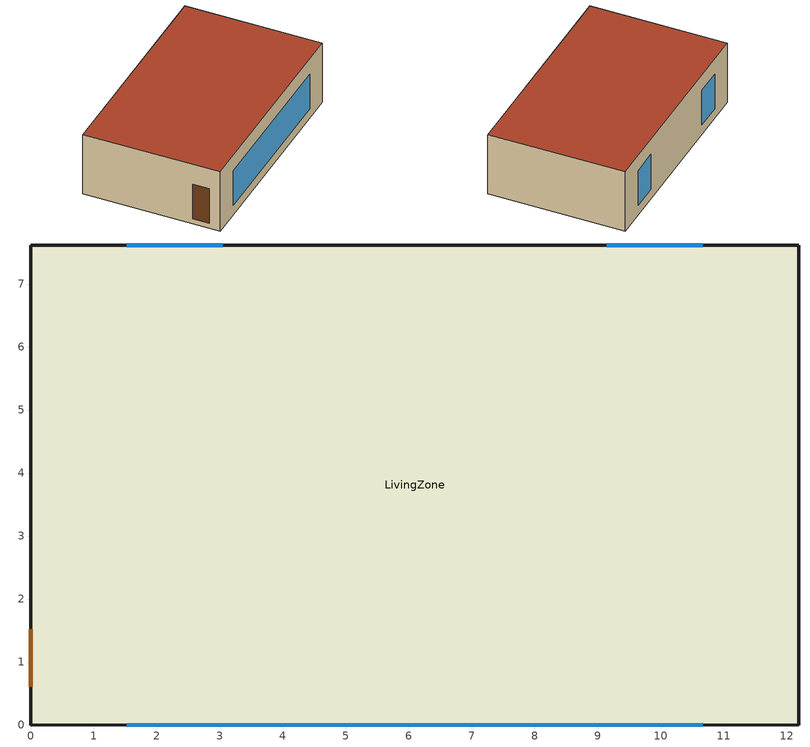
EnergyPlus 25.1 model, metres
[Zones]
LivingZone
 floor ground (ExtSlab): 12.19,7.62 12.19,0 0,0 0,7.62 z0
 wall outside (ExtWall): 0,0 12.19,0 12.19,7.62 0,7.62 0,0 z0:3.66
 window (ExtWindow): 3.05,7.62 1.52,7.62 / 10.67,7.62 9.14,7.62 / 1.52,0 10.67,0 z0.61:2.74
 door (ExtDoor): 0,1.52 0,0.61 z0.3:2.44
 roof outside (ExtRoof): 12.19,0 12.19,7.62 0,7.62 0,0 z3.66
[Building]
None: North Axis {deg}=0; Terrain=Suburbs; Loads Convergence Tolerance Value {W}=0.04; Temperature Convergence Tolerance Value {deltaC}=0.4; Solar Distribution=FullInteriorAndExterior; Maximum Number of Warmup Days=25; Minimum Number of Warmup Days=6
[Site:Location]
Chicago Midway Ap_IL_USA Design_Conditions: Latitude {deg}=41.78; Longitude {deg}=-87.75; Time Zone {hr}=-6; Elevation {m}=186
[SizingPeriod:DesignDay] Day of Month=21; Dry-Bulb Temperature Range Modifier Type=DefaultMultipliers; Humidity Condition Type=Wetbulb; Barometric Pressure {Pa}=99110; Rain Indicator=No; Snow Indicator=No; Daylight Saving Time Indicator=No
Name | Month | Day Type | Maximum Dry-Bulb Temperature {C} | Daily Dry-Bulb Temperature Range {deltaC} | Wetbulb or DewPoint at Maximum Dry-Bulb {C} | Wind Speed {m/s} | Wind Direction {deg} | Solar Model Indicator | Sky Clearness | ASHRAE Clear Sky Optical Depth for Beam Irradiance (taub) | ASHRAE Clear Sky Optical Depth for Diffuse Irradiance (taud)
Chicago Midway Ap Ann Htg 99.6% Condns DB | 1 | WinterDesignDay | -18.7 | 0 | -18.7 | 5.3 | 300 | ASHRAEClearSky | 0
Chicago Midway Ap Ann Htg 99% Condns DB | 1 | WinterDesignDay | -15.4 | 0 | -15.4 | 5.3 | 300 | ASHRAEClearSky | 0
Chicago Midway Ap Ann Clg .4% Condns DB=>MWB | 7 | SummerDesignDay | 33.4 | 8.8 | 23.8 | 5.6 | 220 | ASHRAETau |  | 0.457 | 2.043
Chicago Midway Ap Ann Clg 1% Condns DB=>MWB | 7 | SummerDesignDay | 32 | 8.8 | 23 | 5.6 | 220 | ASHRAETau |  | 0.457 | 2.043
[Site:GroundTemperature:BuildingSurface]
7.7, 3.2, 1.1, 1, 4.4, 9.4, 14.7, 19.2, 21.6, 21.2, 18, 13.2
[Material]
Name | Roughness | Thickness {m} | Conductivity {W/m-K} | Density {kg/m3} | Specific Heat {J/kg-K}
Plywood (Douglas Fir) - 15.9mm | Smooth | 0.0159 | 0.12 | 540 | 1210
M14a 100mm heavyweight concrete | MediumRough | 0.1016 | 1.95 | 2240 | 900
I05 154mm batt insulation | VeryRough | 0.1544 | 0.05 | 19 | 960
I04 89mm batt insulation | VeryRough | 0.0894 | 0.05 | 19 | 960
I01 25mm insulation board | MediumRough | 0.0254 | 0.03 | 43 | 1210
G01a 19mm gypsum board | MediumSmooth | 0.019 | 0.16 | 800 | 1090
F13 Built-up roofing | Rough | 0.0095 | 0.16 | 1120 | 1460
F11 Wood siding | MediumSmooth | 0.0127 | 0.09 | 592 | 1170
[Material:NoMass] Roughness=MediumSmooth; Thermal Resistance {m2-K/W}=0.880551; Thermal Absorptance=0.9; Solar Absorptance=0.7; Visible Absorptance=0.7
ParametricWallIInsulation; ParametricRoofInsulation; ParametricSlabInsulation
[WindowMaterial:SimpleGlazingSystem]
ParametricWindow: U-Factor {W/m2-K}=2.83913; Solar Heat Gain Coefficient=0.4
[Construction]
ExtWall: F11 Wood siding, ParametricWallIInsulation, Plywood (Douglas Fir) - 15.9mm, I04 89mm batt insulation, G01a 19mm gypsum board
ExtRoof: F13 Built-up roofing, ParametricRoofInsulation, Plywood (Douglas Fir) - 15.9mm, I05 154mm batt insulation, G01a 19mm gypsum board
ExtSlab: ParametricSlabInsulation, M14a 100mm heavyweight concrete
ExtWindow: ParametricWindow
ExtDoor: Plywood (Douglas Fir) - 15.9mm, I01 25mm insulation board, Plywood (Douglas Fir) - 15.9mm
[Zone]
LivingZone: Type=1; Multiplier=1; Ceiling Height {m}=autocalculate; Volume {m3}=autocalculate; Floor Area {m2}=autocalculate; Part of Total Floor Area=Yes
[Shading:Overhang:Projection]
SouthOverhang: Window or Door=SouthWindow1; Height above Window or Door {m}=0.1524; Tilt Angle from Window/Door {deg}=90; Left extension from Window/Door Width {m}=0.3048; Right extension from Window/Door Width {m}=0.3048; Depth as Fraction of Window/Door Height=0.25
[People]
Occupants: Zone or ZoneList or Space or SpaceList=LivingZone; Number of People Schedule=AlwaysOn; Number of People Calculation Method=People; Number of People=4; Fraction Radiant=0.3; Sensible Heat Fraction=autocalculate; Activity Level Schedule=OccActivitySchedule; Carbon Dioxide Generation Rate {m3/s-W}=3.82e-08; Enable ASHRAE 55 Comfort Warnings=No; Mean Radiant Temperature Calculation Type=EnclosureAveraged; Clothing Insulation Calculation Method=ClothingInsulationSchedule; Cold Stress Temperature Threshold {C}=15.56; Heat Stress Temperature Threshold {C}=30
[Lights]
ZoneLights: Zone or ZoneList or Space or SpaceList=LivingZone; Schedule=AlwaysOn; Design Level Calculation Method=Watts/Area; Watts per Floor Area {W/m2}=5.38196; Fraction Radiant=0.2; Fraction Visible=0.1; Fraction Replaceable=1; Return Air Fraction Calculated from Plenum Temperature=No
[ZoneInfiltration:DesignFlowRate]
ZoneInfiltration: Zone or ZoneList or Space or SpaceList=LivingZone; Schedule=AlwaysOn; Design Flow Rate Calculation Method=Flow/ExteriorArea; Flow Rate per Exterior Surface Area {m3/s-m2}=0.000254001; Constant Term Coefficient=1; Temperature Term Coefficient=0; Velocity Term Coefficient=0.224; Velocity Squared Term Coefficient=0; Density Basis=Outdoor
[HVACTemplate:Thermostat]
ZoneThermostat: Constant Heating Setpoint {C}=21.1111; Constant Cooling Setpoint {C}=23.8889
[HVACTemplate:Zone:IdealLoadsAirSystem]
LivingZone: Template Thermostat=ZoneThermostat; System Availability Schedule=AlwaysOn; Maximum Heating Supply Air Temperature {C}=35; Minimum Cooling Supply Air Temperature {C}=12.7778; Maximum Heating Supply Air Humidity Ratio {kgWater/kgDryAir}=0.0156; Minimum Cooling Supply Air Humidity Ratio {kgWater/kgDryAir}=0.0077; Heating Limit=NoLimit; Cooling Limit=NoLimit; Dehumidification Control Type=ConstantSensibleHeatRatio; Cooling Sensible Heat Ratio=0.7; Dehumidification Setpoint {percent}=60; Humidification Control Type=None; Humidification Setpoint {percent}=30; Outdoor Air Method=Flow/Zone; Outdoor Air Flow Rate per Person {m3/s}=0.00707921; Outdoor Air Flow Rate per Zone {m3/s}=0.0377558; Demand Controlled Ventilation Type=None; Outdoor Air Economizer Type=NoEconomizer; Heat Recovery Type=Enthalpy; Sensible Heat Recovery Effectiveness=0.81; Latent Heat Recovery Effectiveness=0.65
[Schedule:Constant]
Name | Hourly Value
AlwaysOn | 1
OccActivitySchedule | 100
